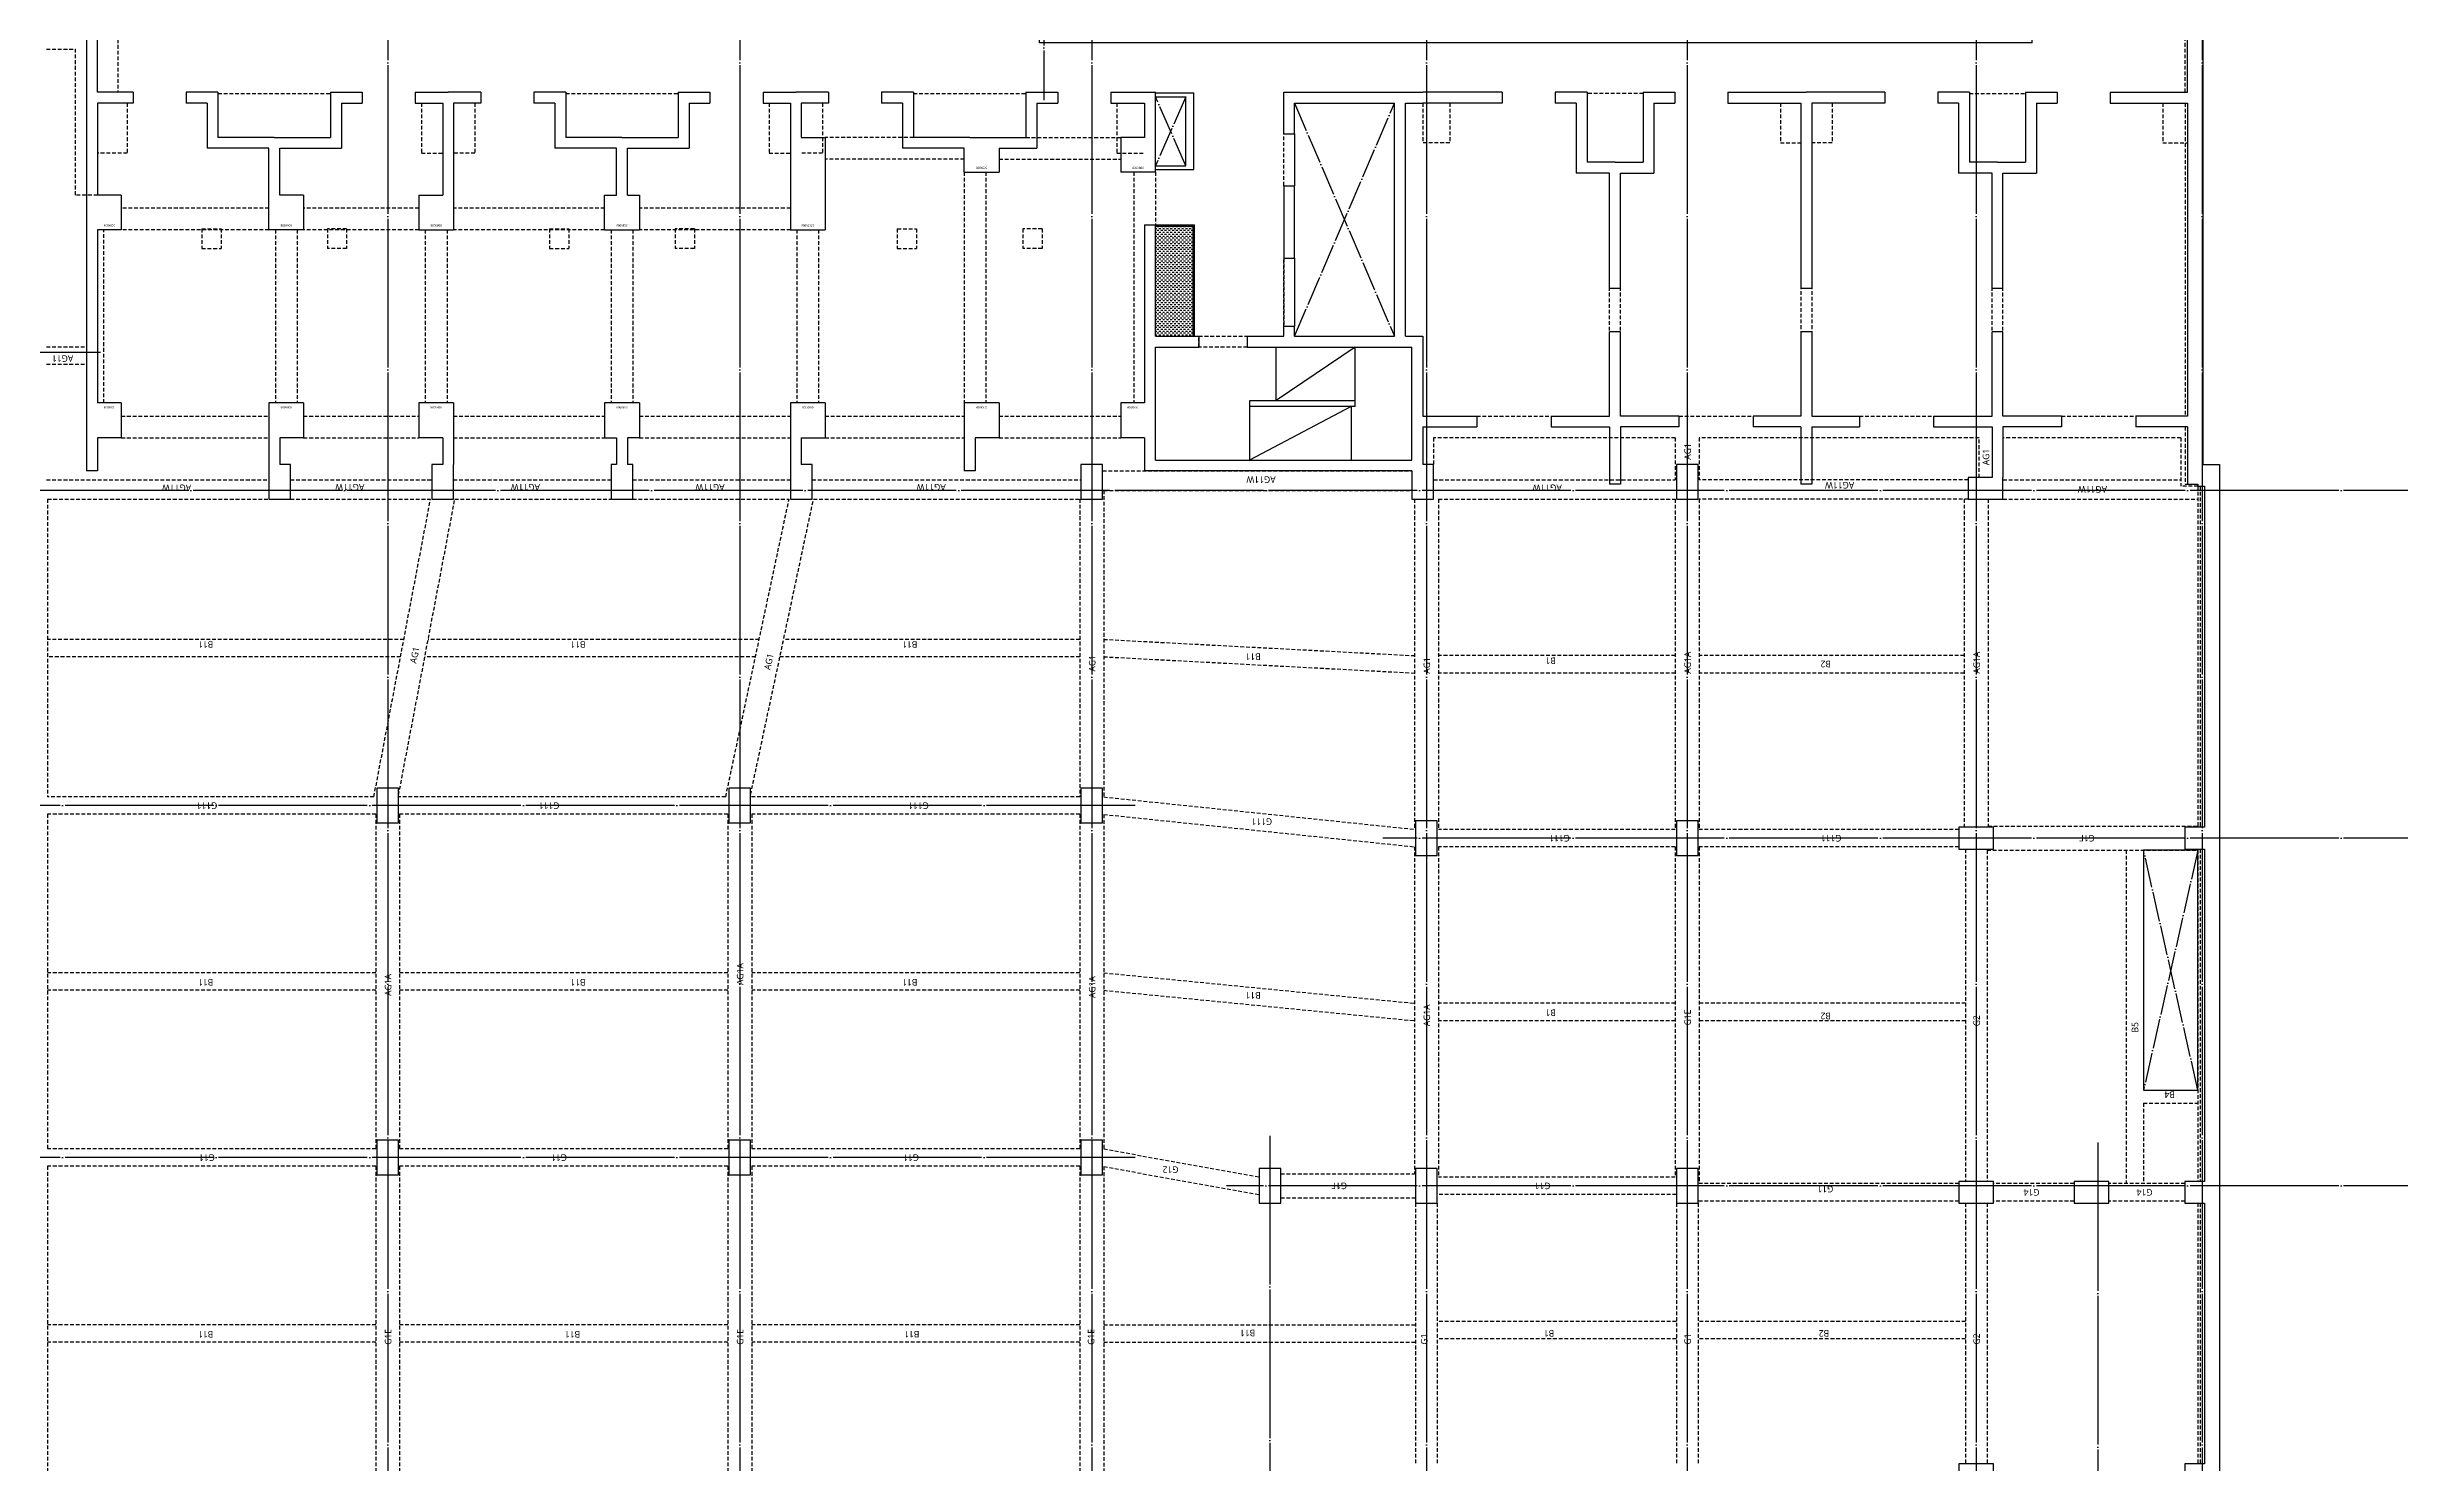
# Model space of a CAD drawing. Header units: millimetres. Extents: x 317501 to 2277231, y -321722 to 1186893.
# Drawn here: x 2078166 to 2132325, y -2548 to 30057 of the extents above; entities that cross this region are included whole.
import ezdxf
from ezdxf.enums import TextEntityAlignment as Align

# ---------------------------------------------------------------- set-up
doc = ezdxf.new("R2010")
doc.units = ezdxf.units.MM
doc.header["$LTSCALE"] = 57
for name, pattern in [('XS-지하주차장$0$CEN', [62, 60, -1, 0, -1]), ('XS-지하주차장$0$DDOT', [14, 12, -1, 0, -1]), ('XS-지하주차장$0$HID', [2.3, 1.5, -0.8])]:
    doc.linetypes.add(name, pattern=pattern)
for name, color, linetype in [('XS-지하주차장$0$AWG', 5, 'XS-지하주차장$0$HID'), ('XS-지하주차장$0$B', 9, 'XS-지하주차장$0$HID'), ('XS-지하주차장$0$BEAM', 6, 'XS-지하주차장$0$HID'), ('XS-지하주차장$0$CEN-P', 14, 'XS-지하주차장$0$CEN'), ('XS-지하주차장$0$COL', 2, 'Continuous'), ('XS-지하주차장$0$DA', 7, 'XS-지하주차장$0$HID'), ('XS-지하주차장$0$DASH', 8, 'Continuous'), ('XS-지하주차장$0$EL7', 7, 'Continuous'), ('XS-지하주차장$0$FP-CORE', 8, 'Continuous'), ('XS-지하주차장$0$G', 4, 'XS-지하주차장$0$HID'), ('XS-지하주차장$0$OPEN', 9, 'XS-지하주차장$0$DDOT'), ('XS-지하주차장$0$STEEL', 9, 'Continuous'), ('XS-지하주차장$0$TG', 30, 'XS-지하주차장$0$HID'), ('XS-지하주차장$0$W1', 2, 'Continuous'), ('XS-지하주차장$0$W1-H', 11, 'XS-지하주차장$0$HID'), ('XS-지하주차장$0$W2', 9, 'Continuous'), ('XS-지하주차장$0$WG', 6, 'XS-지하주차장$0$HID')]:
    doc.layers.add(name, color=color, linetype=linetype)
for name, color, linetype, plot in [('XS-지하주차장$0$B-TEXT', 7, 'Continuous', False), ('XS-지하주차장$0$DEFPOINT', 144, 'Continuous', False), ('XS-지하주차장$0$G-TEXT', 3, 'Continuous', False), ('XS-지하주차장$0$PD', 145, 'XS-지하주차장$0$HID', False)]:
    doc.layers.add(name, color=color, linetype=linetype, plot=plot)
doc.styles.add('XS-지하주차장$0$맑은 고딕', font='malgun.ttf')
doc.styles.add('XS-지하주차장$0$맑은고딕', font='malgun.ttf')

# ---------------------------------------------------------------- blocks, each defined once
blk = doc.blocks.new('XS-지하주차장$0$B2-W')
at = {"layer": 'XS-지하주차장$0$W1-H'}
for p, q in [((133200, 48440), (133200, 48690)), ((143205, 48690), (133200, 48690)), ((133965, 48440), (133200, 48440)), ((133965, 47890), (133965, 48440)), ((134765, 47890), (134765, 48440)), ((138750, 48440), (134765, 48440)), ((138750, 47890), (138750, 48440)), ((141665, 48440), (139550, 48440)), ((139550, 47890), (139550, 48440)), ((141665, 47615), (141665, 48440)), ((141915, 48440), (143155, 48440)), ((141915, 47615), (141915, 48440)), ((134765, 47890), (133965, 47890)), ((139550, 47890), (138750, 47890)), ((141915, 47615), (141665, 47615)), ((141665, 45915), (141665, 46395)), ((141915, 46395), (141665, 46395)), ((141915, 45665), (141915, 46395)), ((140625, 44495), (140625, 45915)), ((141665, 45915), (140625, 45915)), ((140875, 44370), (140875, 45665)), ((141915, 45665), (140875, 45665)), ((133350, 44495), (132550, 44495)), ((132550, 44495), (132550, 43995)), ((134765, 44495), (133350, 44495)), ((134765, 43695), (134765, 44495)), ((138750, 44495), (140625, 44495)), ((138750, 43695), (138750, 44495)), ((132550, 43995), (133350, 43995)), ((133965, 44245), (133350, 44245)), ((133350, 43995), (133350, 44245)), ((133965, 43695), (133965, 44245)), ((139550, 44245), (140625, 44245)), ((139550, 43695), (139550, 44245)), ((140625, 44245), (140625, 42825)), ((140875, 44370), (140875, 43075)), ((134765, 43695), (133965, 43695)), ((139550, 43695), (138750, 43695)), ((141665, 42825), (140625, 42825)), ((141915, 43075), (140875, 43075)), ((141665, 42825), (141665, 42345)), ((141915, 43075), (141915, 42345)), ((141915, 42345), (141665, 42345)), ((117000, 42010), (117000, 41510)), ((117800, 42010), (117000, 42010)), ((117800, 41510), (117800, 42010)), ((125100, 42010), (125100, 41510)), ((125900, 42010), (125100, 42010)), ((125900, 41510), (125900, 42010)), ((117000, 41510), (117800, 41510)), ((125100, 41510), (125900, 41510)), ((133350, 40745), (132550, 40745)), ((132550, 40745), (132550, 40245)), ((133350, 40495), (133350, 40745)), ((134765, 41045), (133965, 41045)), ((133965, 40495), (133965, 41045)), ((134765, 40245), (134765, 41045)), ((138750, 41045), (138750, 40245)), ((139550, 41045), (138750, 41045)), ((139550, 41045), (139550, 40495)), ((141665, 41125), (141665, 40495)), ((141915, 41125), (141665, 41125)), ((141915, 41125), (141915, 40370)), ((132550, 40245), (133350, 40245)), ((133965, 40495), (133350, 40495)), ((134765, 40245), (133350, 40245)), ((141665, 40245), (138750, 40245)), ((141665, 40495), (139550, 40495)), ((141665, 39615), (141665, 40245)), ((141915, 39615), (141915, 40370)), ((141915, 39615), (141665, 39615)), ((140625, 36495), (140625, 37915)), ((141665, 37915), (140625, 37915)), ((141665, 37915), (141665, 38395)), ((141915, 38395), (141665, 38395)), ((141915, 37665), (141915, 38395)), ((140875, 36370), (140875, 37665)), ((141915, 37665), (140875, 37665)), ((133350, 36620), (132550, 36620)), ((132550, 36620), (132550, 36120)), ((133350, 36495), (133350, 36620)), ((133965, 36495), (133350, 36495)), ((134765, 36770), (133965, 36770)), ((133965, 36770), (133965, 36495)), ((134765, 35970), (134765, 36770)), ((138750, 36770), (138750, 35970)), ((138750, 36770), (139550, 36770)), ((139550, 36770), (139550, 36495)), ((139550, 36495), (140625, 36495)), ((140875, 36370), (140875, 35075)), ((132550, 36120), (133350, 36120)), ((133965, 36245), (133350, 36245)), ((133350, 36120), (133350, 36245)), ((133965, 35970), (133965, 36245)), ((134765, 35970), (133965, 35970)), ((139550, 35970), (138750, 35970)), ((139550, 36245), (140625, 36245)), ((139550, 36245), (139550, 35970)), ((140625, 36245), (140625, 34825)), ((141665, 34825), (140625, 34825)), ((141915, 35075), (140875, 35075)), ((141665, 34825), (141665, 34345)), ((141915, 35075), (141915, 34345)), ((141915, 34345), (141665, 34345)), ((117000, 33910), (117000, 33410)), ((117800, 33910), (117000, 33910)), ((117800, 33410), (117800, 33910)), ((125100, 33910), (125100, 33410)), ((125900, 33910), (125100, 33910)), ((125900, 33410), (125900, 33910)), ((117000, 33410), (117800, 33410)), ((125100, 33410), (125900, 33410)), ((141665, 33125), (141665, 32495)), ((141915, 33125), (141665, 33125)), ((141915, 33125), (141915, 32370)), ((133350, 32495), (132550, 32495)), ((132550, 32495), (132550, 31995)), ((132550, 31995), (133350, 31995)), ((134765, 32495), (133350, 32495)), ((133965, 32245), (133350, 32245)), ((133350, 31995), (133350, 32245)), ((133965, 32245), (133965, 31695)), ((134765, 31695), (134765, 32495)), ((141665, 32495), (138750, 32495)), ((138750, 32495), (138750, 31695)), ((141665, 32245), (140875, 32245)), ((140875, 32245), (140875, 31695)), ((141665, 31615), (141665, 32245)), ((141915, 31615), (141915, 32370)), ((134765, 31695), (133965, 31695)), ((140875, 31695), (138750, 31695)), ((141915, 31615), (141665, 31615)), ((141665, 29915), (141665, 30395)), ((141915, 30395), (141665, 30395)), ((141915, 29665), (141915, 30395)), ((140625, 28495), (140625, 29915)), ((141665, 29915), (140625, 29915)), ((140875, 28370), (140875, 29665)), ((141915, 29665), (140875, 29665)), ((133200, 28245), (133200, 28495)), ((134765, 28495), (133200, 28495)), ((133965, 28245), (133200, 28245)), ((133965, 27695), (133965, 28245)), ((134765, 27695), (134765, 28495)), ((140075, 28495), (140625, 28495)), ((140075, 28495), (140075, 27695)), ((140875, 28370), (140875, 27075)), ((134765, 27695), (133965, 27695)), ((140625, 27695), (140075, 27695)), ((140625, 27695), (140625, 26825)), ((141665, 26825), (140625, 26825)), ((141915, 27075), (140875, 27075)), ((141665, 26825), (141665, 26345)), ((141915, 27075), (141915, 26345)), ((141915, 26345), (141665, 26345)), ((117000, 25810), (117000, 25310)), ((117800, 25810), (117000, 25810)), ((117800, 25310), (117800, 25810)), ((125100, 25810), (125100, 25310)), ((125900, 25810), (125100, 25810)), ((125900, 25310), (125900, 25810)), ((132550, 25810), (132550, 25310)), ((133350, 25810), (132550, 25810)), ((133350, 25310), (133350, 25810)), ((117000, 25310), (117800, 25310)), ((125100, 25310), (125900, 25310)), ((132550, 25310), (133350, 25310)), ((141665, 25125), (141665, 24345)), ((141915, 25125), (141665, 25125)), ((141915, 25125), (141915, 24345)), ((134765, 24895), (133965, 24895)), ((133965, 24345), (133965, 24895)), ((134765, 24345), (134765, 24895)), ((140875, 24895), (140075, 24895)), ((140075, 24095), (140075, 24895)), ((140875, 24345), (140875, 24895)), ((133965, 24345), (133200, 24345)), ((133200, 18195), (133200, 24345)), ((133450, 24095), (136050, 24095)), ((133450, 24095), (133450, 18195)), ((138865, 24345), (134765, 24345)), ((136050, 24095), (136050, 23095)), ((136300, 24095), (138865, 24095)), ((136300, 24095), (136300, 23095)), ((138865, 24345), (138865, 24095)), ((140075, 24095), (141915, 24095)), ((141665, 24345), (140875, 24345)), ((141915, 24345), (141915, 24095)), ((136300, 23095), (136050, 23095)), ((116350, 21710), (116350, 21210)), ((117150, 21710), (116350, 21710)), ((117150, 21210), (117150, 21710)), ((136050, 21985), (136050, 18195)), ((136300, 21985), (136050, 21985)), ((136300, 21985), (136300, 21145)), ((116350, 21210), (117150, 21210)), ((136300, 21145), (136530, 21145)), ((136530, 21145), (136530, 20895)), ((139765, 21145), (138100, 21145)), ((138100, 21145), (138100, 20895)), ((139765, 21145), (139765, 20895)), ((140955, 21145), (141915, 21145)), ((140955, 21145), (140955, 20895)), ((141915, 21145), (141915, 17945)), ((136300, 20895), (136300, 18595)), ((136300, 20895), (136530, 20895)), ((138100, 20895), (139765, 20895)), ((140955, 20895), (141665, 20895)), ((141665, 20895), (141665, 18595)), ((136300, 18595), (141665, 18595)), ((116350, 18110), (116350, 17610)), ((117150, 18110), (116350, 18110)), ((117150, 17610), (117150, 18110)), ((124350, 18110), (124350, 17610)), ((125150, 18110), (124350, 18110)), ((125150, 17610), (125150, 18110)), ((133200, 18195), (132550, 18195)), ((132550, 18195), (132550, 17695)), ((134215, 17945), (133350, 17945)), ((133350, 17695), (133350, 17945)), ((133450, 18195), (136050, 18195)), ((134215, 17945), (134215, 16700)), ((134465, 17945), (134465, 16700)), ((136300, 17945), (134465, 17945)), ((136300, 18345), (136300, 17945)), ((136300, 18345), (141665, 18345)), ((141665, 18345), (141665, 17945)), ((141665, 16115), (141665, 17945)), ((141915, 16115), (141915, 17945)), ((116350, 17610), (117150, 17610)), ((124350, 17610), (125150, 17610)), ((132550, 17695), (133350, 17695)), ((134465, 16700), (134215, 16700)), ((141915, 16115), (141665, 16115)), ((134465, 14990), (134215, 14990)), ((134215, 14990), (134215, 13645)), ((134465, 14990), (134465, 13645)), ((141665, 14415), (141665, 14895)), ((141915, 14895), (141665, 14895)), ((141915, 14165), (141915, 14895)), ((140055, 13645), (140055, 14415)), ((141665, 14415), (140055, 14415)), ((140305, 13520), (140305, 14165)), ((141915, 14165), (140305, 14165)), ((132900, 13395), (132900, 13645)), ((134215, 13645), (132900, 13645)), ((134465, 13645), (140055, 13645)), ((134215, 13395), (132900, 13395)), ((134215, 12050), (134215, 13395)), ((134465, 12050), (134465, 13395)), ((134465, 13395), (140055, 13395)), ((140055, 13395), (140055, 12625)), ((140305, 13520), (140305, 12875)), ((141665, 12625), (140055, 12625)), ((141915, 12875), (140305, 12875)), ((141665, 12625), (141665, 12145)), ((141915, 12875), (141915, 12145)), ((116350, 12110), (116350, 11610)), ((117150, 12110), (116350, 12110)), ((117150, 11610), (117150, 12110)), ((124350, 12110), (124350, 11610)), ((125150, 12110), (124350, 12110)), ((125150, 11610), (125150, 12110)), ((132550, 12110), (132550, 11610)), ((133350, 12110), (132550, 12110)), ((133350, 11610), (133350, 12110)), ((134465, 12050), (134215, 12050)), ((141915, 12145), (141665, 12145)), ((116350, 11610), (117150, 11610)), ((124350, 11610), (125150, 11610)), ((132550, 11610), (133350, 11610)), ((141665, 10925), (141665, 9245)), ((141915, 10925), (141665, 10925)), ((141915, 10925), (141915, 9120)), ((134465, 10340), (134215, 10340)), ((134215, 9245), (134215, 10340)), ((134465, 9245), (134465, 10340)), ((132900, 8995), (132900, 9245)), ((134215, 9245), (132900, 9245)), ((141665, 9245), (134465, 9245)), ((134215, 8995), (132900, 8995)), ((134215, 8995), (134215, 7900)), ((134465, 8995), (134465, 7900)), ((141665, 8995), (134465, 8995)), ((141665, 7315), (141665, 8995)), ((141915, 7315), (141915, 9120)), ((134465, 7900), (134215, 7900)), ((141915, 7315), (141665, 7315)), ((134465, 6190), (134215, 6190)), ((134215, 6190), (134215, 4845)), ((134465, 6190), (134465, 4845)), ((141665, 5615), (141665, 6095)), ((141915, 6095), (141665, 6095)), ((141915, 5365), (141915, 6095)), ((110350, 5610), (109850, 5610)), ((110350, 4810), (110350, 5610)), ((116850, 5610), (116350, 5610)), ((116350, 5610), (116350, 4810)), ((116850, 4810), (116850, 5610)), ((125000, 5610), (124500, 5610)), ((124500, 5610), (124500, 4810)), ((125000, 4810), (125000, 5610)), ((140055, 4845), (140055, 5615)), ((141665, 5615), (140055, 5615)), ((133050, 5395), (132550, 5395)), ((132550, 5395), (132550, 4595)), ((133050, 4845), (133050, 5395)), ((140305, 4720), (140305, 5365)), ((141915, 5365), (140305, 5365)), ((109850, 4810), (110350, 4810)), ((116350, 4810), (116850, 4810)), ((124500, 4810), (125000, 4810)), ((132550, 4595), (133050, 4595)), ((134215, 4845), (133050, 4845)), ((134215, 4595), (133050, 4595)), ((134215, 3250), (134215, 4595)), ((134465, 4845), (140055, 4845)), ((134465, 3250), (134465, 4595)), ((134465, 4595), (140055, 4595)), ((140055, 4595), (140055, 3825)), ((140305, 4720), (140305, 4075)), ((141665, 3825), (140055, 3825)), ((141915, 4075), (140305, 4075)), ((141665, 3825), (141665, 3345)), ((141915, 4075), (141915, 3345)), ((134465, 3250), (134215, 3250)), ((141915, 3345), (141665, 3345)), ((116850, 2960), (116350, 2960)), ((116350, 2960), (116350, 2160)), ((116850, 2160), (116850, 2960)), ((116350, 2160), (116850, 2160)), ((141665, 2125), (141665, 400)), ((141915, 2125), (141665, 2125)), ((141915, 2125), (141915, 400)), ((134465, 1540), (134215, 1540)), ((134215, 400), (134215, 1540)), ((134465, 400), (134465, 1540)), ((110350, 410), (109850, 410)), ((110350, 60), (110350, 410)), ((116350, 60), (110350, 60)), ((116850, 410), (116350, 410)), ((116350, 410), (116350, 60)), ((116850, 60), (116850, 410)), ((124500, 60), (116850, 60)), ((125000, 410), (124500, 410)), ((124500, 410), (124500, 60)), ((125000, 60), (125000, 410)), ((132850, 60), (125000, 60)), ((132900, 110), (132850, 110)), ((132850, 110), (132850, 60)), ((134215, 400), (132900, 400)), ((132900, 400), (132900, 110)), ((141665, 400), (134465, 400)), ((141915, 400), (144355, 400)), ((133350, -390), (76355, -390)), ((144755, 0), (133350, 0)), ((133350, 0), (133350, -390))]:
    blk.add_line(p, q, dxfattribs=at)
blk = doc.blocks.new('XS-지하주차장$0$B1-5')
at = {"layer": 'XS-지하주차장$0$DASH'}
h = blk.add_hatch(dxfattribs=at)
h.set_pattern_fill('DASH', color=256, scale=350, angle=180, style=0)
h.set_pattern_definition([(2e-15, (-352465.525, 3658.91), (43.75, 43.75), [43.75, -43.75])])
h.paths.add_polyline_path([(25465, 5635), (24595, 5635), (24595, 3100), (25465, 3100)])
at = {"layer": 'XS-지하주차장$0$EL7'}
for p, q in [((27795, 7755), (27795, 6565)), ((27795, 4900), (27795, 3330))]:
    blk.add_line(p, q, dxfattribs=at)
at = {"layer": 'XS-지하주차장$0$FP-CORE'}
for p, q in [((27370, 1620), (27370, 2850)), ((29190, 2850), (27370, 1620)), ((29190, 1482), (29190, 2850)), ((26760, 1617), (26760, 250)), ((29190, 1617), (26760, 1617)), ((29190, 1482), (26760, 1482)), ((29100, 1480), (26760, 250)), ((29100, 1480), (29100, 250))]:
    blk.add_line(p, q, dxfattribs=at)
at = {"layer": 'XS-지하주차장$0$OPEN'}
for p, q in [((25290, 7025), (24595, 8610)), ((25290, 8610), (24595, 7025)), ((27795, 3100), (30095, 8465)), ((27795, 8465), (30095, 3100))]:
    blk.add_line(p, q, dxfattribs=at)
at = {"layer": 'XS-지하주차장$0$PD'}
for p, q in [((720, 10065), (720, 8715)), ((3025, 8685), (5615, 8685)), ((11025, 8685), (13615, 8685)), ((19025, 8685), (21615, 8685)), ((35815, 8685), (34525, 8685)), ((43325, 8685), (44615, 8685)), ((935, 8465), (935, 7315)), ((7705, 8465), (7705, 7315)), ((8935, 8465), (8935, 7315)), ((15705, 8465), (15705, 7315)), ((16935, 8465), (16935, 7315)), ((23705, 8465), (23705, 7315)), ((30745, 8465), (30745, 7555)), ((31365, 8465), (31365, 7555)), ((38975, 8465), (38975, 7555)), ((40165, 8465), (40165, 7555)), ((47775, 8465), (47775, 7555)), ((935, 7315), (250, 7315)), ((7705, 7315), (8195, 7315)), ((8935, 7315), (8445, 7315)), ((15705, 7315), (16195, 7315)), ((16935, 7315), (16445, 7315)), ((23705, 7315), (24345, 7315)), ((31365, 7555), (30745, 7555)), ((38975, 7555), (39445, 7555)), ((40165, 7555), (39695, 7555)), ((47775, 7555), (48340, 7555)), ((2655, 5575), (3095, 5575)), ((2655, 5575), (2655, 5120)), ((3095, 5575), (3095, 5120)), ((5985, 5575), (5545, 5575)), ((5545, 5575), (5545, 5120)), ((5985, 5575), (5985, 5120)), ((10655, 5575), (11095, 5575)), ((10655, 5575), (10655, 5120)), ((11095, 5575), (11095, 5120)), ((13985, 5575), (13545, 5575)), ((13545, 5575), (13545, 5120)), ((13985, 5575), (13985, 5120)), ((18655, 5575), (19095, 5575)), ((18655, 5575), (18655, 5120)), ((19095, 5575), (19095, 5120)), ((21985, 5575), (21545, 5575)), ((21545, 5575), (21545, 5120)), ((21985, 5575), (21985, 5120)), ((2655, 5120), (3095, 5120)), ((5985, 5120), (5545, 5120)), ((10655, 5120), (11095, 5120)), ((13985, 5120), (13545, 5120)), ((18655, 5120), (19095, 5120)), ((21985, 5120), (21545, 5120))]:
    blk.add_line(p, q, dxfattribs=at)
at = {"layer": 'XS-지하주차장$0$STEEL'}
for p, q in [((24595, 5665), (25495, 5665)), ((24595, 5635), (25465, 5635)), ((25465, 3100), (25465, 5635)), ((25495, 3100), (25495, 5665))]:
    blk.add_line(p, q, dxfattribs=at)
at = {"layer": 'XS-지하주차장$0$W1'}
for p, q in [((44415, 10205), (44415, 11555)), ((48690, 11555), (44415, 11555)), ((48690, 11555), (48690, 150)), ((44765, 9855), (44765, 11205)), ((48340, 11205), (44765, 11205)), ((48340, 8715), (48340, 11205)), ((6680, 10205), (0, 10205)), ((0, 10005), (0, 0)), ((21930, 9955), (250, 9955)), ((250, 8715), (250, 9955)), ((14780, 10205), (7180, 10205)), ((21930, 10205), (15280, 10205)), ((21930, 9855), (21930, 9955)), ((44765, 9855), (21930, 9855)), ((44415, 10205), (22430, 10205)), ((1075, 8715), (250, 8715)), ((1075, 8715), (1075, 8465)), ((3025, 8715), (2295, 8715)), ((2295, 8715), (2295, 8465)), ((3025, 8715), (3025, 7675)), ((5615, 8715), (6345, 8715)), ((5615, 8715), (5615, 7675)), ((6345, 8715), (6345, 8465)), ((7565, 8715), (8320, 8715)), ((7565, 8715), (7565, 8465)), ((9075, 8715), (8320, 8715)), ((9075, 8715), (9075, 8465)), ((11025, 8715), (10295, 8715)), ((10295, 8715), (10295, 8465)), ((11025, 8715), (11025, 7675)), ((13615, 8715), (14345, 8715)), ((13615, 8715), (13615, 7675)), ((14345, 8715), (14345, 8465)), ((15565, 8715), (16320, 8715)), ((15565, 8715), (15565, 8465)), ((17075, 8715), (16320, 8715)), ((17075, 8715), (17075, 8465)), ((19025, 8715), (18295, 8715)), ((18295, 8715), (18295, 8465)), ((19025, 8715), (19025, 7675)), ((21615, 8715), (22345, 8715)), ((21615, 8715), (21615, 7675)), ((22345, 8715), (22345, 8465)), ((23565, 8715), (24345, 8715)), ((23565, 8715), (23565, 8465)), ((24345, 8715), (24595, 8715)), ((24595, 6875), (24595, 8715)), ((27545, 8715), (30745, 8715)), ((27545, 7755), (27545, 8715)), ((32575, 8715), (30745, 8715)), ((32575, 8715), (32575, 8465)), ((34525, 8715), (33795, 8715)), ((33795, 8715), (33795, 8465)), ((34525, 8715), (34525, 7105)), ((35815, 8715), (36545, 8715)), ((35815, 8715), (35815, 7105)), ((36545, 8715), (36545, 8465)), ((37765, 8715), (39570, 8715)), ((37765, 8715), (37765, 8465)), ((41375, 8715), (39570, 8715)), ((41375, 8715), (41375, 8465)), ((43325, 8715), (42595, 8715)), ((42595, 8715), (42595, 8465)), ((43325, 8715), (43325, 7105)), ((44615, 8715), (45345, 8715)), ((44615, 8715), (44615, 7105)), ((45345, 8715), (45345, 8465)), ((46565, 8715), (48340, 8715)), ((46565, 8715), (46565, 8465)), ((1075, 8465), (250, 8465)), ((250, 8465), (250, 6350)), ((2775, 8465), (2295, 8465)), ((2775, 8465), (2775, 7425)), ((5865, 8465), (6345, 8465)), ((5865, 8465), (5865, 7425)), ((7565, 8465), (8195, 8465)), ((8195, 8465), (8195, 6350)), ((8445, 8465), (8445, 5550)), ((9075, 8465), (8445, 8465)), ((10775, 8465), (10295, 8465)), ((10775, 8465), (10775, 7425)), ((13865, 8465), (14345, 8465)), ((13865, 8465), (13865, 7425)), ((15565, 8465), (16195, 8465)), ((16195, 8465), (16195, 5550)), ((16445, 8465), (16445, 7675)), ((17075, 8465), (16445, 8465)), ((18775, 8465), (18295, 8465)), ((18775, 8465), (18775, 7425)), ((21865, 8465), (22345, 8465)), ((21865, 8465), (21865, 7425)), ((23565, 8465), (24345, 8465)), ((24345, 8465), (24345, 7675)), ((27795, 8465), (30095, 8465)), ((27795, 7755), (27795, 8465)), ((30095, 3100), (30095, 8465)), ((30345, 3100), (30345, 8465)), ((30345, 8465), (30745, 8465)), ((32575, 8465), (30745, 8465)), ((34275, 8465), (33795, 8465)), ((34275, 8465), (34275, 6855)), ((36065, 8465), (36545, 8465)), ((36065, 8465), (36065, 6855)), ((37765, 8465), (39445, 8465)), ((39445, 8465), (39445, 4200)), ((39695, 8465), (39695, 4200)), ((41375, 8465), (39695, 8465)), ((43075, 8465), (42595, 8465)), ((43075, 8465), (43075, 6855)), ((44865, 8465), (45345, 8465)), ((44865, 8465), (44865, 6855)), ((46565, 8465), (48340, 8465)), ((48340, 8465), (48340, 1265)), ((4320, 7675), (3025, 7675)), ((4320, 7675), (5615, 7675)), ((12320, 7675), (11025, 7675)), ((12320, 7675), (13615, 7675)), ((16445, 7675), (16995, 7675)), ((16995, 7675), (16995, 5550)), ((20320, 7675), (19025, 7675)), ((20320, 7675), (21615, 7675)), ((24345, 7675), (23795, 7675)), ((23795, 7675), (23795, 6875)), ((27545, 7755), (27795, 7755)), ((4195, 7425), (2775, 7425)), ((4195, 5550), (4195, 7425)), ((4445, 7425), (5865, 7425)), ((4445, 6350), (4445, 7425)), ((12195, 7425), (10775, 7425)), ((12195, 6350), (12195, 7425)), ((12445, 6350), (12445, 7425)), ((12445, 7425), (13865, 7425)), ((20195, 7425), (18775, 7425)), ((20195, 6875), (20195, 7425)), ((20995, 7425), (21865, 7425)), ((20995, 7425), (20995, 6875)), ((35170, 7105), (34525, 7105)), ((35170, 7105), (35815, 7105)), ((43970, 7105), (43325, 7105)), ((43970, 7105), (44615, 7105)), ((20195, 6875), (20995, 6875)), ((24595, 6875), (23795, 6875)), ((27545, 6565), (27545, 4900)), ((27545, 6565), (27795, 6565)), ((27795, 4900), (27795, 6565)), ((35045, 6855), (34275, 6855)), ((35045, 4200), (35045, 6855)), ((35295, 6855), (36065, 6855)), ((35295, 4200), (35295, 6855)), ((43845, 6855), (43075, 6855)), ((43845, 4200), (43845, 6855)), ((44095, 6855), (44865, 6855)), ((44095, 4200), (44095, 6855)), ((800, 6350), (250, 6350)), ((800, 6350), (800, 5550)), ((4995, 6350), (4445, 6350)), ((4995, 6350), (4995, 5550)), ((7645, 6350), (8195, 6350)), ((7645, 6350), (7645, 5550)), ((11920, 6350), (12195, 6350)), ((11920, 5550), (11920, 6350)), ((12445, 6350), (12720, 6350)), ((12720, 6350), (12720, 5550)), ((250, 5550), (250, 1565)), ((800, 5550), (250, 5550)), ((4995, 5550), (4195, 5550)), ((7645, 5550), (8445, 5550)), ((11920, 5550), (12720, 5550)), ((16195, 5550), (16995, 5550)), ((24345, 5665), (24345, 1565)), ((24345, 5665), (24595, 5665)), ((24595, 3100), (24595, 5665)), ((27545, 4900), (27795, 4900)), ((35295, 4200), (35045, 4200)), ((39695, 4200), (39445, 4200)), ((44095, 4200), (43845, 4200)), ((27545, 3330), (27795, 3330)), ((27545, 3100), (27545, 3330)), ((27795, 3100), (27795, 3330)), ((24595, 3100), (25595, 3100)), ((24595, 250), (24595, 2850)), ((24595, 2850), (25595, 2850)), ((25595, 3100), (25595, 2850)), ((26705, 3100), (27545, 3100)), ((26705, 3100), (26705, 2850)), ((26705, 2850), (30495, 2850)), ((27795, 3100), (30095, 3100)), ((30345, 3100), (30745, 3100)), ((30495, 250), (30495, 2850)), ((30745, 3100), (30745, 1265)), ((35045, 1265), (35045, 3200)), ((35295, 3200), (35045, 3200)), ((35295, 1265), (35295, 3200)), ((39695, 3200), (39445, 3200)), ((39445, 3200), (39445, 1265)), ((39695, 3200), (39695, 1265)), ((43845, 1265), (43845, 3200)), ((44095, 3200), (43845, 3200)), ((44095, 1265), (44095, 3200)), ((800, 1565), (250, 1565)), ((800, 1565), (800, 765)), ((4995, 1565), (4195, 1565)), ((4195, 1565), (4195, 150)), ((4995, 1565), (4995, 765)), ((8445, 1565), (7645, 1565)), ((7645, 1565), (7645, 765)), ((8445, 1565), (8445, 150)), ((12720, 1565), (11920, 1565)), ((11920, 1565), (11920, 765)), ((12720, 1565), (12720, 765)), ((16995, 1565), (16195, 1565)), ((16195, 1565), (16195, 150)), ((16995, 1565), (16995, 765)), ((20995, 1565), (20195, 1565)), ((20195, 1565), (20195, 0)), ((20995, 1565), (20995, 765)), ((24345, 1565), (23795, 1565)), ((23795, 1565), (23795, 765)), ((30745, 1265), (31990, 1265)), ((31990, 1265), (31990, 1015)), ((33700, 1265), (35045, 1265)), ((33700, 1265), (33700, 1015)), ((36640, 1265), (35295, 1265)), ((36640, 1265), (36640, 1015)), ((39445, 1265), (38350, 1265)), ((38350, 1265), (38350, 1015)), ((39695, 1265), (40790, 1265)), ((40790, 1265), (40790, 1015)), ((42500, 1265), (43845, 1265)), ((42500, 1265), (42500, 1015)), ((45440, 1265), (44095, 1265)), ((45440, 1265), (45440, 1015)), ((48340, 1265), (47150, 1265)), ((47150, 1265), (47150, 1015)), ((800, 765), (250, 765)), ((250, 765), (250, 0)), ((4995, 765), (4445, 765)), ((4445, 765), (4445, 150)), ((8195, 765), (7645, 765)), ((8195, 765), (8195, 150)), ((11920, 765), (12195, 765)), ((12195, 765), (12195, 150)), ((12720, 765), (12445, 765)), ((12445, 765), (12445, 150)), ((16445, 765), (16445, 150)), ((16445, 765), (16995, 765)), ((20995, 765), (20445, 765)), ((20445, 765), (20445, 0)), ((24345, 765), (23795, 765)), ((24345, 765), (24345, 0)), ((30745, 1015), (30745, 150)), ((30745, 1015), (31990, 1015)), ((33700, 1015), (35045, 1015)), ((35045, 1015), (35045, -300)), ((36640, 1015), (35295, 1015)), ((35295, 1015), (35295, -300)), ((39445, 1015), (38350, 1015)), ((39445, 1015), (39445, -300)), ((39695, 1015), (39695, -300)), ((39695, 1015), (40790, 1015)), ((42500, 1015), (43845, 1015)), ((43845, 1015), (43845, -150)), ((45440, 1015), (44095, 1015)), ((44095, 1015), (44095, -150)), ((48340, 1015), (47150, 1015)), ((48340, 1015), (48340, -300)), ((250, 0), (0, 0)), ((20445, 0), (20195, 0)), ((24595, 250), (30495, 250)), ((30495, 0), (24345, 0)), ((35295, -300), (35045, -300)), ((39695, -300), (39445, -300)), ((48340, -300), (48580, -300))]:
    blk.add_line(p, q, dxfattribs=at)
at = {"layer": 'XS-지하주차장$0$W2'}
for p, q in [((24595, 8700), (25480, 8700)), ((25480, 6935), (25480, 8700)), ((24595, 8610), (25290, 8610)), ((25290, 7025), (25290, 8610)), ((24595, 7025), (25290, 7025)), ((24595, 6935), (25480, 6935))]:
    blk.add_line(p, q, dxfattribs=at)
at = {"layer": 'XS-지하주차장$0$DEFPOINT', "color": 1, "style": 'XS-지하주차장$0$맑은고딕', "width": 0.8}
for s, p in [('800X800', (20595, 6975)), ('800X800', (24195, 6975)), ('800X800', (525, 5650)), ('800X800', (4595, 5650)), ('800X800', (8045, 5650)), ('800X800', (12320, 5650)), ('800X2125', (16595, 5650)), ('800X800', (525, 1465)), ('800X800', (4595, 1465)), ('800X800', (8045, 1465)), ('800X800', (12320, 1465)), ('800X800', (16595, 1465)), ('800X800', (20595, 1465)), ('800X800', (24070, 1465))]:
    blk.add_text(s, height=50, dxfattribs=at).set_placement(p, align=Align.MIDDLE_CENTER)

msp = doc.modelspace()

# ---------------------------------------------------------------- linework, layer by layer
at = {"layer": 'XS-지하주차장$0$AWG'}
for p, q in [((2078823.6, 26651.6), (2078823.6, 30006.6)), ((2079323.6, 26651.6), (2078823.6, 26651.6)), ((2111063.6, 21566.6), (2112773.6, 21566.6)), ((2115713.6, 21566.6), (2117423.6, 21566.6)), ((2119863.6, 21566.6), (2121573.6, 21566.6)), ((2124513.6, 21566.6), (2126223.6, 21566.6)), ((2115628.6, 21066.6), (2110068.6, 21066.6)), ((2110068.6, 21066.6), (2110068.6, 20451.6)), ((2122618.6, 21066.6), (2116178.6, 21066.6)), ((2127263.6, 21066.6), (2123168.6, 21066.6))]:
    msp.add_line(p, q, dxfattribs=at)
at = {"layer": 'XS-지하주차장$0$B'}
for p, q in [((2086375.2, 16426.6), (2078178.6, 16426.6)), ((2094551.2, 16426.6), (2086935, 16426.6)), ((2101928.6, 16426.6), (2095113.5, 16426.6)), ((2102478.6, 16426.9), (2109628.6, 16051.9)), ((2086299.1, 16026.6), (2078178.6, 16026.6)), ((2094466.1, 16026.6), (2086858.9, 16026.6)), ((2101928.6, 16026.6), (2095028.4, 16026.6)), ((2102478.6, 16026.4), (2109628.6, 15651.4)), ((2115628.6, 16051.6), (2110178.6, 16051.6)), ((2122278.6, 16051.6), (2116178.6, 16051.6)), ((2115628.6, 15651.6), (2110178.6, 15651.6)), ((2122278.6, 15651.6), (2116178.6, 15651.6)), ((2126003.6, 11576.6), (2126003.6, 3901.6)), ((2126403.6, 11576.6), (2126403.6, 6051.6)), ((2085728.6, 8751.6), (2078178.6, 8751.6)), ((2093828.6, 8751.6), (2086278.6, 8751.6)), ((2101928.6, 8751.6), (2094378.6, 8751.6)), ((2102478.6, 8752.6), (2109628.6, 8053.4)), ((2085728.6, 8351.6), (2078178.6, 8351.6)), ((2093828.6, 8351.6), (2086278.6, 8351.6)), ((2101928.6, 8351.6), (2094378.6, 8351.6)), ((2102478.6, 8350.7), (2109628.6, 7651.5)), ((2115628.6, 8051.6), (2110178.6, 8051.6)), ((2115628.6, 7651.6), (2110178.6, 7651.6)), ((2122303.6, 8051.6), (2116178.6, 8051.6)), ((2122303.6, 7651.6), (2116178.6, 7651.6)), ((2126403.6, 6051.6), (2127653.6, 6051.6)), ((2126403.6, 5751.6), (2126403.6, 3901.6)), ((2126403.6, 5751.6), (2127653.6, 5751.6)), ((2085728.6, 651.6), (2078178.6, 651.6)), ((2093828.6, 651.6), (2086278.6, 651.6)), ((2101928.6, 651.6), (2094378.6, 651.6)), ((2102478.6, 651.6), (2109653.6, 651.6)), ((2115653.6, 726.6), (2110153.6, 726.6)), ((2122303.6, 726.6), (2116153.6, 726.6)), ((2085728.6, 251.6), (2078178.6, 251.6)), ((2093828.6, 251.6), (2086278.6, 251.6)), ((2101928.6, 251.6), (2094378.6, 251.6)), ((2102478.6, 251.6), (2109653.6, 251.6)), ((2115653.6, 326.6), (2110153.6, 326.6)), ((2122303.6, 326.6), (2116153.6, 326.6))]:
    msp.add_line(p, q, dxfattribs=at)
at = {"layer": 'XS-지하주차장$0$BEAM'}
msp.add_line((2106618.6, 26866.6), (2106618.6, 28056.6), dxfattribs=at)
for points in [[(2106618.6, 25201.6), (2106618.6, 23631.6)], [(2104668.6, 23151.6), (2104668.6, 23401.6), (2105778.6, 23401.6), (2105778.6, 23151.6)]]:
    msp.add_lwpolyline(points, close=True, dxfattribs=at)
at = {"layer": 'XS-지하주차장$0$CEN-P'}
for p, q in [((2086003.6, 75581.6), (2086003.6, -148398.4)), ((2094103.6, 75581.6), (2094103.6, -148398.4)), ((2102203.6, 75581.6), (2102203.6, -148398.4)), ((2115903.6, 75581.6), (2115903.6, -148398.4)), ((2122553.6, 75581.6), (2122553.6, -148398.4)), ((2127753.6, 75581.6), (2127753.6, -148398.4)), ((2101103.6, 47651.6), (2101103.6, 28831.6)), ((2079393.6, 23031.6), (1953563.6, 23031.6)), ((2148563.6, 19851.6), (1953563.6, 19851.6)), ((2148563.6, 11851.6), (2108903.6, 11851.6)), ((2148563.6, 3851.6), (2105303.6, 3851.6))]:
    msp.add_line(p, q, dxfattribs=at)
at = {"layer": 'XS-지하주차장$0$CEN-P', "color": 124}
for p, q in [((2109903.6, 75581.6), (2109903.6, -37768.4)), ((2106303.6, 5001.6), (2106303.6, -4648.4)), ((2125353.6, 4851.6), (2125353.6, -29648.4))]:
    msp.add_line(p, q, dxfattribs=at)
at = {"layer": 'XS-지하주차장$0$CEN-P', "color": 181}
for p, q in [((2103203.6, 12601.6), (2076903.6, 12601.6)), ((2103203.6, 4501.6), (2076903.6, 4501.6))]:
    msp.add_line(p, q, dxfattribs=at)
at = {"layer": 'XS-지하주차장$0$COL'}
for p, q in [((2127763.6, 20451.6), (2128153.6, 20451.6)), ((2128153.6, 20451.6), (2128153.6, -36543.4)), ((2127653.6, 20001.6), (2127653.6, 19951.6)), ((2127653.6, 19951.6), (2127803.6, 19951.6)), ((2127803.6, 19951.6), (2127803.6, 12101.6)), ((2127803.6, 12101.6), (2127353.6, 12101.6)), ((2127353.6, 12101.6), (2127353.6, 11601.6)), ((2127353.6, 11601.6), (2127803.6, 11601.6)), ((2127803.6, 11601.6), (2127803.6, 3951.6)), ((2127803.6, 3951.6), (2127353.6, 3951.6)), ((2127353.6, 3951.6), (2127353.6, 3451.6)), ((2127353.6, 3451.6), (2127803.6, 3451.6)), ((2127803.6, 3451.6), (2127803.6, -2548.4)), ((2127803.6, -2548.4), (2127353.6, -2548.4)), ((2127353.6, -2548.4), (2127353.6, -3048.4))]:
    msp.add_line(p, q, dxfattribs=at)
for points in [[(2083268.6, 20451.6), (2083268.6, 19651.6), (2083768.6, 19651.6), (2083768.6, 20451.6), (2083518.6, 20451.6)], [(2087268.6, 20451.6), (2087018.6, 20451.6), (2087018.6, 19651.6), (2087518.6, 19651.6), (2087518.6, 20451.6)], [(2091268.6, 20451.6), (2091143.6, 20451.6), (2091143.6, 19651.6), (2091643.6, 19651.6), (2091643.6, 20451.6), (2091518.6, 20451.6)], [(2095268.6, 20451.6), (2095268.6, 19651.6), (2095768.6, 19651.6), (2095768.6, 20451.6), (2095518.6, 20451.6)], [(2109568.6, 20301.6), (2109568.6, 19651.6), (2110068.6, 19651.6), (2110068.6, 20451.6), (2109818.6, 20451.6)], [(2122918.6, 20151.6), (2122368.6, 20151.6), (2122368.6, 19651.6), (2123168.6, 19651.6), (2123168.6, 20151.6)]]:
    msp.add_lwpolyline(points, dxfattribs=at)
for points in [[(2101953.6, 19651.6), (2102453.6, 19651.6), (2102453.6, 20451.6), (2101953.6, 20451.6)], [(2115653.6, 19651.6), (2116153.6, 19651.6), (2116153.6, 20451.6), (2115653.6, 20451.6)], [(2085753.6, 12201.6), (2086253.6, 12201.6), (2086253.6, 13001.6), (2085753.6, 13001.6)], [(2093853.6, 12201.6), (2094353.6, 12201.6), (2094353.6, 13001.6), (2093853.6, 13001.6)], [(2101953.6, 12201.6), (2102453.6, 12201.6), (2102453.6, 13001.6), (2101953.6, 13001.6)], [(2109653.6, 11451.6), (2110153.6, 11451.6), (2110153.6, 12251.6), (2109653.6, 12251.6)], [(2115653.6, 11451.6), (2116153.6, 11451.6), (2116153.6, 12251.6), (2115653.6, 12251.6)], [(2122153.6, 12101.6), (2122153.6, 11601.6), (2122953.6, 11601.6), (2122953.6, 12101.6)], [(2085753.6, 4101.6), (2086253.6, 4101.6), (2086253.6, 4901.6), (2085753.6, 4901.6)], [(2093853.6, 4101.6), (2094353.6, 4101.6), (2094353.6, 4901.6), (2093853.6, 4901.6)], [(2101953.6, 4101.6), (2102453.6, 4101.6), (2102453.6, 4901.6), (2101953.6, 4901.6)], [(2106053.6, 3451.6), (2106553.6, 3451.6), (2106553.6, 4251.6), (2106053.6, 4251.6)], [(2109653.6, 3451.6), (2110153.6, 3451.6), (2110153.6, 4251.6), (2109653.6, 4251.6)], [(2115653.6, 3451.6), (2116153.6, 3451.6), (2116153.6, 4251.6), (2115653.6, 4251.6)], [(2122153.6, 3951.6), (2122153.6, 3451.6), (2122953.6, 3451.6), (2122953.6, 3951.6)], [(2124803.6, 3951.6), (2124803.6, 3451.6), (2125603.6, 3451.6), (2125603.6, 3951.6)], [(2122153.6, -2548.4), (2122153.6, -3048.4), (2122953.6, -3048.4), (2122953.6, -2548.4)]]:
    msp.add_lwpolyline(points, close=True, dxfattribs=at)
at = {"layer": 'XS-지하주차장$0$DA', "linetype": 'Continuous'}
msp.add_lwpolyline([(2126403.6, 6051.6), (2127653.6, 6051.6), (2127653.6, 11576.6), (2126403.6, 11576.6), (2126403.6, 6051.6)], dxfattribs=at)
at = {"layer": 'XS-지하주차장$0$G'}
for p, q in [((2078153.6, 23156.6), (2079073.6, 23156.6)), ((2078153.6, 22756.6), (2079073.6, 22756.6)), ((2115628.6, 21066.6), (2115628.6, 20101.6)), ((2116178.6, 21066.6), (2116178.6, 20101.6)), ((2122618.6, 20151.6), (2122618.6, 21066.6)), ((2078153.6, 20101.6), (2083268.6, 20101.6)), ((2083768.6, 20101.6), (2087018.6, 20101.6)), ((2087518.6, 20101.6), (2091143.6, 20101.6)), ((2091643.6, 20101.6), (2095268.6, 20101.6)), ((2095768.6, 20101.6), (2101953.6, 20101.6)), ((2102453.6, 20301.6), (2109568.6, 20301.6)), ((2110068.6, 20101.6), (2115628.6, 20101.6)), ((2122368.6, 20101.6), (2116178.6, 20101.6)), ((2123168.6, 20101.6), (2127263.6, 20101.6)), ((2078178.6, 19651.6), (2078178.6, 12801.6)), ((2078178.6, 19651.6), (2083268.6, 19651.6)), ((2083768.6, 19651.6), (2086988.7, 19651.6)), ((2085685.6, 12801.6), (2086988.7, 19651.6)), ((2086253.6, 12844.3), (2087548.5, 19651.6)), ((2087548.5, 19651.6), (2091143.6, 19651.6)), ((2091643.6, 19651.6), (2095237.4, 19651.6)), ((2093779.9, 12801.6), (2095237.4, 19651.6)), ((2094353.6, 12855.2), (2095799.7, 19651.6)), ((2095799.7, 19651.6), (2101953.6, 19651.6)), ((2101928.6, 19651.6), (2101928.6, 12801.6)), ((2102478.6, 19851.6), (2102478.6, 12800.1)), ((2102478.6, 19851.6), (2109568.6, 19851.6)), ((2109628.6, 19651.6), (2109628.6, 12055.3)), ((2110178.6, 19651.6), (2110178.6, 12051.6)), ((2110178.6, 19651.6), (2115628.6, 19651.6)), ((2115628.6, 19651.6), (2115628.6, 12051.6)), ((2116178.6, 19651.6), (2116178.6, 12051.6)), ((2122368.6, 19651.6), (2116178.6, 19651.6)), ((2122278.6, 19651.6), (2122278.6, 12101.6)), ((2122828.6, 19651.6), (2122828.6, 12126.6)), ((2123168.6, 19651.6), (2127653.6, 19651.6)), ((2085685.6, 12801.6), (2078178.6, 12801.6)), ((2093779.9, 12801.6), (2086253.6, 12801.6)), ((2101928.6, 12801.6), (2094353.6, 12801.6)), ((2102478.6, 12800.1), (2109628.6, 12055.3)), ((2078178.6, 12401.6), (2078178.6, 4701.6)), ((2085728.6, 12401.6), (2078178.6, 12401.6)), ((2085728.6, 12401.6), (2085728.6, 4701.6)), ((2093828.6, 12401.6), (2086278.6, 12401.6)), ((2086278.6, 12401.6), (2086278.6, 4701.6)), ((2093828.6, 12401.6), (2093828.6, 4701.6)), ((2094378.6, 12401.6), (2094378.6, 4701.6)), ((2101928.6, 12401.6), (2094378.6, 12401.6)), ((2101928.6, 12401.6), (2101928.6, 4701.6)), ((2102478.6, 12398), (2102478.6, 4700.4)), ((2102478.6, 12398), (2109628.6, 11653.2)), ((2115628.6, 12051.6), (2110178.6, 12051.6)), ((2122153.6, 12051.6), (2116178.6, 12051.6)), ((2122828.6, 12126.6), (2127653.6, 12126.6)), ((2109628.6, 11653.2), (2109628.6, 4126.6)), ((2110178.6, 11651.6), (2110178.6, 4051.6)), ((2115628.6, 11651.6), (2110178.6, 11651.6)), ((2115628.6, 11651.6), (2115628.6, 4051.6)), ((2116178.6, 11651.6), (2116178.6, 3901.6)), ((2122153.6, 11651.6), (2116178.6, 11651.6)), ((2122303.6, 11601.6), (2122303.6, 3951.6)), ((2122803.6, 11576.6), (2122803.6, 3951.6)), ((2122803.6, 11576.6), (2127653.6, 11576.6)), ((2085728.6, 4701.6), (2078178.6, 4701.6)), ((2093828.6, 4701.6), (2086278.6, 4701.6)), ((2101928.6, 4701.6), (2094378.6, 4701.6)), ((2102478.6, 4700.4), (2106053.6, 4054.9)), ((2078178.6, 4301.6), (2078178.6, -3398.4)), ((2085728.6, 4301.6), (2078178.6, 4301.6)), ((2085728.6, 4301.6), (2085728.6, -3398.4)), ((2093828.6, 4301.6), (2086278.6, 4301.6)), ((2086278.6, 4301.6), (2086278.6, -3398.4)), ((2093828.6, 4301.6), (2093828.6, -3398.4)), ((2094378.6, 4301.6), (2094378.6, -3398.4)), ((2101928.6, 4301.6), (2094378.6, 4301.6)), ((2101928.6, 4301.6), (2101928.6, -3398.4)), ((2102478.6, 4293.9), (2102478.6, -3390.6)), ((2102478.6, 4293.9), (2106053.6, 3648.4)), ((2106553.6, 4126.6), (2109628.6, 4126.6)), ((2115628.6, 4051.6), (2110178.6, 4051.6)), ((2122153.6, 3901.6), (2116178.6, 3901.6)), ((2124803.6, 3901.6), (2122953.6, 3901.6)), ((2127353.6, 3901.6), (2125603.6, 3901.6)), ((2106553.6, 3576.6), (2109653.6, 3576.6)), ((2109653.6, 3451.6), (2109653.6, -2548.4)), ((2115653.6, 3651.6), (2110153.6, 3651.6)), ((2110153.6, 3451.6), (2110153.6, -2548.4)), ((2115653.6, 3451.6), (2115653.6, -2548.4)), ((2122153.6, 3501.6), (2116153.6, 3501.6)), ((2116153.6, 3451.6), (2116153.6, -2548.4)), ((2122303.6, 3451.6), (2122303.6, -2548.4)), ((2122803.6, 3451.6), (2122803.6, -2548.4)), ((2124803.6, 3501.6), (2122953.6, 3501.6)), ((2127353.6, 3501.6), (2125603.6, 3501.6))]:
    msp.add_line(p, q, dxfattribs=at)
at = {"layer": 'XS-지하주차장$0$OPEN'}
for points in [[(2127653.6, 11576.6), (2126403.6, 6051.6)], [(2127653.6, 6051.6), (2126403.6, 11576.6)]]:
    msp.add_lwpolyline(points, dxfattribs=at)
at = {"layer": 'XS-지하주차장$0$TG'}
for p, q in [((2098098.6, 27976.6), (2096068.6, 27976.6)), ((2100688.6, 27976.6), (2102868.6, 27976.6)), ((2099268.6, 27476.6), (2096068.6, 27476.6)), ((2099268.6, 27176.6), (2099268.6, 21866.6)), ((2099768.6, 27176.6), (2099768.6, 21866.6)), ((2100068.6, 27476.6), (2102868.6, 27476.6)), ((2103168.6, 27176.6), (2103168.6, 21866.6)), ((2103668.6, 27176.6), (2103668.6, 25966.6)), ((2083268.6, 26351.6), (2079873.6, 26351.6)), ((2086718.6, 26351.6), (2084068.6, 26351.6)), ((2090993.6, 26351.6), (2087518.6, 26351.6)), ((2095268.6, 26351.6), (2091793.6, 26351.6)), ((2079473.6, 21866.6), (2079473.6, 25851.6)), ((2083268.6, 25851.6), (2079873.6, 25851.6)), ((2083418.6, 25851.6), (2083418.6, 21866.6)), ((2083918.6, 25851.6), (2083918.6, 21866.6)), ((2086718.6, 25851.6), (2084068.6, 25851.6)), ((2086868.6, 25851.6), (2086868.6, 21866.6)), ((2087368.6, 25851.6), (2087368.6, 21866.6)), ((2090993.6, 25851.6), (2087518.6, 25851.6)), ((2091143.6, 25851.6), (2091143.6, 21866.6)), ((2091643.6, 25851.6), (2091643.6, 21866.6)), ((2095268.6, 25851.6), (2091793.6, 25851.6)), ((2095418.6, 25851.6), (2095418.6, 21866.6)), ((2095918.6, 25851.6), (2095918.6, 21866.6)), ((2079873.6, 21566.6), (2083268.6, 21566.6)), ((2084068.6, 21566.6), (2086718.6, 21566.6)), ((2087518.6, 21566.6), (2090993.6, 21566.6)), ((2091793.6, 21566.6), (2095268.6, 21566.6)), ((2096068.6, 21566.6), (2099268.6, 21566.6)), ((2100068.6, 21566.6), (2102868.6, 21566.6)), ((2079873.6, 21066.6), (2083268.6, 21066.6)), ((2084068.6, 21066.6), (2086718.6, 21066.6)), ((2087518.6, 21066.6), (2090993.6, 21066.6)), ((2091793.6, 21066.6), (2095268.6, 21066.6)), ((2096068.6, 21066.6), (2099268.6, 21066.6)), ((2100068.6, 21066.6), (2102868.6, 21066.6))]:
    msp.add_line(p, q, dxfattribs=at)
at = {"layer": 'XS-지하주차장$0$WG'}
for p, q in [((2078153.6, 30006.6), (2078823.6, 30006.6)), ((2127263.6, 21066.6), (2127263.6, 19951.6)), ((2127653.6, 19951.6), (2127263.6, 19951.6)), ((2127653.6, 19951.6), (2127653.6, 12126.6)), ((2127653.6, 11576.6), (2127653.6, 3951.6)), ((2127653.6, 3451.6), (2127653.6, -2548.4))]:
    msp.add_line(p, q, dxfattribs=at)

# ---------------------------------------------------------------- block references
at = {"layer": 'XS-지하주차장$0$W1'}
msp.add_blockref('XS-지하주차장$0$B1-5', (2079073.6, 20301.6), dxfattribs=at)
at = {"layer": 'XS-지하주차장$0$W1-H', "rotation": 90}
msp.add_blockref('XS-지하주차장$0$B2-W', (2127763.6, -112898.4), dxfattribs=at)

# ---------------------------------------------------------------- texts
at = {"layer": 'XS-지하주차장$0$B-TEXT', "color": 0, "style": 'XS-지하주차장$0$맑은 고딕'}
for s, rotation, p in [('AG11', 180, (2078523.2, 22888.9)), ('B11', 180, (2081814.1, 16309.6)), ('B11', 180, (2090378.7, 16309.6)), ('B11', 180, (2098014.1, 16309.6)), ('B11', 180, (2105914.1, 16029.5)), ('B1', 180, (2112764.1, 15934.6)), ('B2', 180, (2119089.1, 15859.6)), ('G111', 180, (2081844.1, 12600.3)), ('G111', 180, (2089716, 12600.3)), ('G111', 180, (2098214, 12600.3)), ('G111', 180, (2106114, 12232.9)), ('G111', 180, (2112964, 11850.3)), ('G111', 180, (2119214, 11850.3)), ('B11', 180, (2081814.1, 8534.6)), ('B11', 180, (2090378.7, 8534.6)), ('B11', 180, (2098014.1, 8534.6)), ('B11', 180, (2105914.1, 8235.3)), ('B1', 180, (2112764.1, 7834.6)), ('B2', 180, (2119089.1, 7759.6)), ('B5', 90, (2126206.3, 7500.2)), ('B4', 180, (2127002.7, 5949)), ('G11', 180, (2081844.1, 4500.3)), ('G11', 180, (2089944.1, 4500.3)), ('G11', 180, (2098044.1, 4500.3)), ('G12', 180, (2104016, 4223.2)), ('G11', 180, (2112573.7, 3850.3)), ('G11', 180, (2112573.7, 3850.3)), ('G11', 180, (2119082.8, 3775.2)), ('G14', 180, (2123827, 3700.3)), ('G14', 180, (2126427, 3700.3)), ('B11', 180, (2081814.1, 434.6)), ('B11', 180, (2090254.8, 434.6)), ('B11', 180, (2098060, 436.2)), ('B11', 180, (2105788.1, 464.9)), ('B1', 180, (2112724.6, 456.3)), ('B2', 180, (2119049.6, 456.3))]:
    msp.add_text(s, height=150, rotation=rotation, dxfattribs=at).set_placement(p, align=Align.MIDDLE_CENTER)
at = {"layer": 'XS-지하주차장$0$B-TEXT', "color": 1, "style": 'XS-지하주차장$0$맑은 고딕'}
for s, p in [('AG11W', (2106097.3, 20103.2)), ('AG11W', (2119410, 19973.2)), ('AG11W', (2081145, 19913.9)), ('AG11W', (2085130.1, 19925.9)), ('AG11W', (2089170.1, 19925.9)), ('AG11W', (2093418.2, 19925.9)), ('AG11W', (2098506.4, 19925.9)), ('AG11W', (2112681.6, 19915.1)), ('AG11W', (2125227, 19877.3)), ('G1F', (2125102, 11850.3)), ('G1F', (2107898.2, 3850.3))]:
    msp.add_text(s, height=150, rotation=180, dxfattribs=at).set_placement(p, align=Align.MIDDLE_CENTER)
at = {"layer": 'XS-지하주차장$0$G-TEXT', "color": 3, "linetype": 'XS-지하주차장$0$HID', "style": 'XS-지하주차장$0$맑은 고딕'}
for s, rotation, p in [('AG1', 90, (2115911.8, 20749.3)), ('AG1', 90, (2122776.4, 20623.1)), ('AG1', 77.82485, (2086624.5, 16064.8)), ('AG1', 77.82485, (2094773.8, 15914.4)), ('AG1', 90, (2102212.2, 15875.1)), ('AG1', 90, (2109912.2, 15825.1)), ('AG1A', 90, (2115912.2, 15889.9)), ('AG1A', 90, (2122562.2, 15889.9)), ('AG1A', 90, (2086012.2, 8475.1)), ('AG1A', 90, (2094112.2, 8724.8)), ('AG1A', 90, (2102212.2, 8424.8)), ('AG1A', 90, (2109912.2, 7775.1)), ('G1E', 90, (2115912.2, 7725.1)), ('G2', 90, (2122562.2, 7650.1)), ('G1E', 90, (2086012.2, 375.1)), ('G1E', 90, (2094112.2, 375.1)), ('G1E', 90, (2102187.2, 375.1)), ('G1', 90, (2109852.2, 325.1)), ('G1', 90, (2115912.2, 325.1)), ('G2', 90, (2122562.2, 325.1))]:
    msp.add_text(s, height=150, rotation=rotation, dxfattribs=at).set_placement(p, align=Align.MIDDLE_CENTER)

doc.saveas('drawing.dxf')
